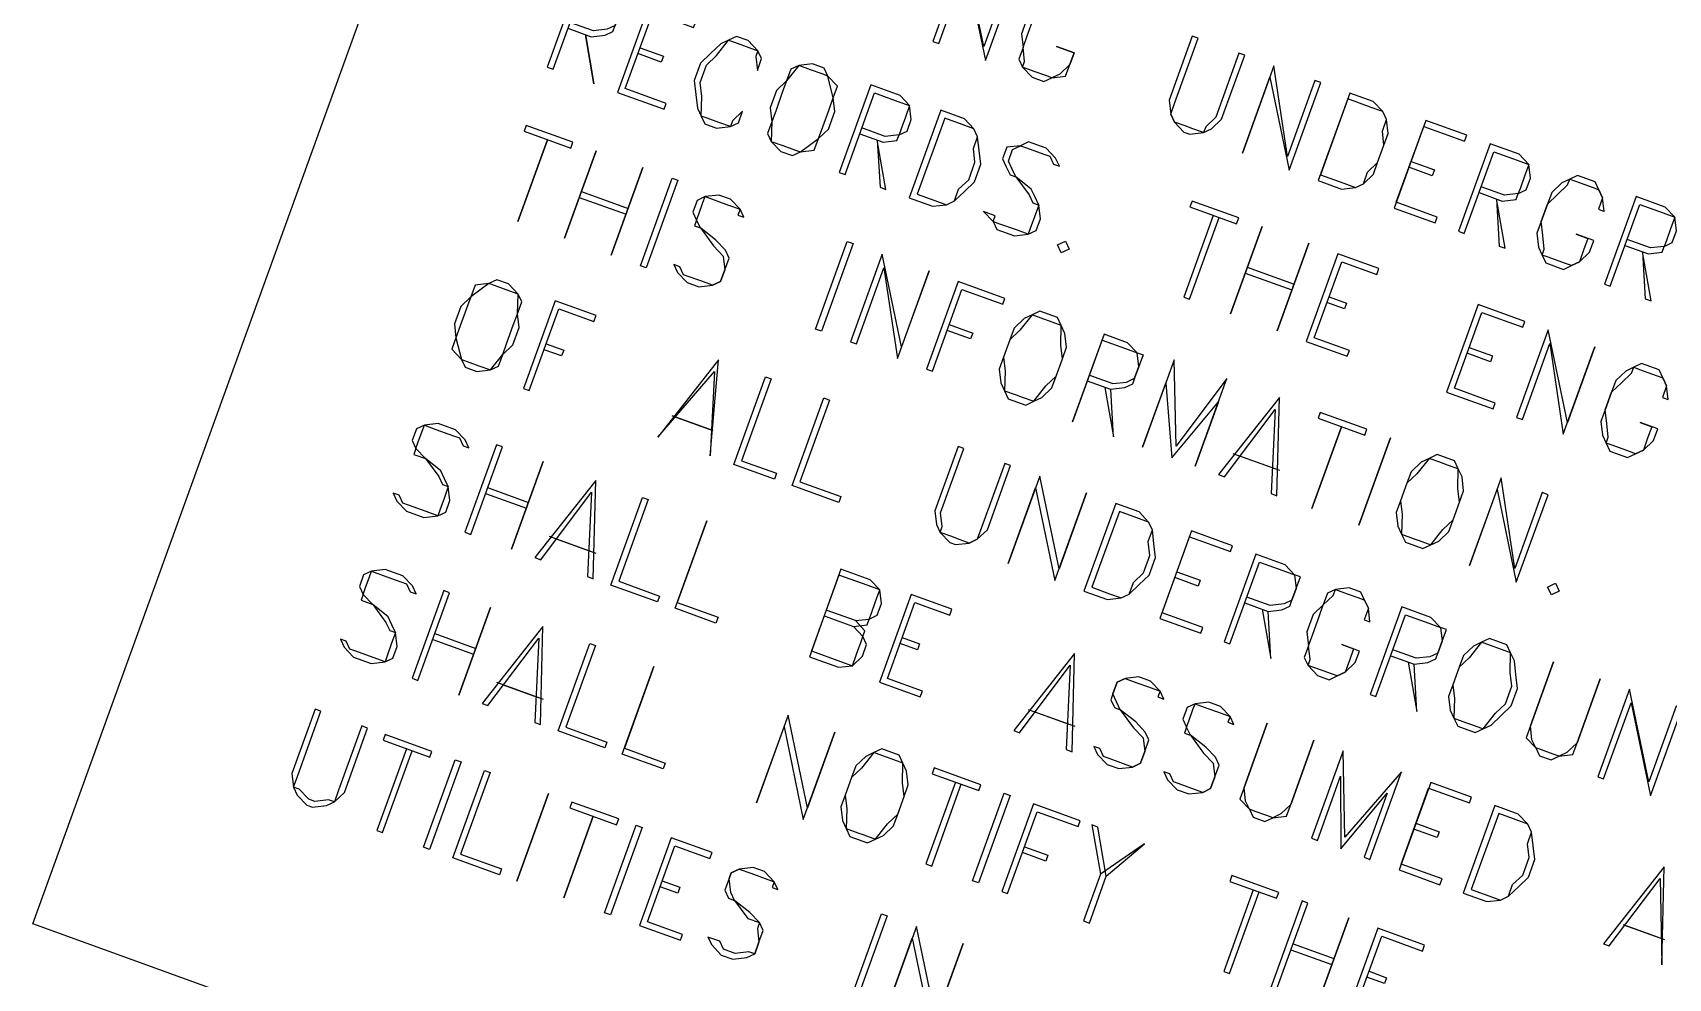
# Model space of a CAD drawing. Header units: feet. Extents: x 2484883 to 2491360, y 414166 to 419420.
# Drawn here: x 2484882.9 to 2485180.9, y 416059.6 to 416231.9 of the extents above; entities that cross this region are included whole.
import ezdxf

# ---------------------------------------------------------------- set-up
doc = ezdxf.new("R2010")
doc.units = ezdxf.units.FT
doc.layers.add('SITE_BASE', color=8, linetype='Continuous')

msp = doc.modelspace()

# ---------------------------------------------------------------- linework, layer by layer
at = {"layer": 'SITE_BASE'}
for p, q in [((2484982.89, 416202.99), (2484991.4, 416199.92)), ((2484982.5, 416201.93), (2484991.01, 416198.85)), ((2485103.81, 416188.14), (2485112.32, 416185.06)), ((2485104.19, 416189.2), (2485112.7, 416186.13)), ((2485101.55, 416155.28), (2485110.06, 416152.2)), ((2485102.61, 416154.89), (2485109, 416152.59)), ((2484965.79, 416149.04), (2484973.23, 416146.34)), ((2484965.4, 416147.97), (2484972.85, 416145.28)), ((2484977.01, 416140.17), (2484985.52, 416137.09)), ((2484978.08, 416139.78), (2484984.46, 416137.47)), ((2485027.1, 416125.67), (2485032.42, 416123.74)), ((2485032.8, 416124.81), (2485027.48, 416126.73)), ((2484956.17, 416122.44), (2484963.62, 416119.75)), ((2484955.79, 416121.38), (2484963.23, 416118.69)), ((2484967.4, 416113.57), (2484975.91, 416110.5)), ((2484968.46, 416113.19), (2484974.84, 416110.88)), ((2485064.24, 416108.63), (2485072.75, 416105.55)), ((2485065.3, 416108.25), (2485071.68, 416105.94)), ((2485112.54, 416065.91), (2485119.98, 416063.22)), ((2485112.15, 416064.84), (2485119.6, 416062.15))]:
    msp.add_line(p, q, dxfattribs=at)
for points in [[(2486094.4, 419420.24), (2491359.78, 417516.49), (2490148.3, 414165.79), (2484882.92, 416069.55), (2486094.4, 419420.24)], [(2485056.48, 416226.9), (2485062.25, 416242.86), (2485061.19, 416243.24), (2485056.19, 416229.41), (2485052.68, 416246.32), (2485046.91, 416230.36), (2485047.97, 416229.98), (2485052.97, 416243.8), (2485056.48, 416226.9)], [(2484980.42, 416232.75), (2484984.67, 416231.21), (2484987.18, 416231.51), (2484988.63, 416232.19), (2484989.02, 416233.25), (2484989.79, 416235.38), (2484990.56, 416237.51), (2484989.49, 416237.89), (2484987.75, 416239.72), (2484982.43, 416241.65), (2484976.66, 416225.69), (2484977.73, 416225.31), (2484983.11, 416240.2), (2484987.37, 416238.66), (2484989.49, 416237.89), (2484989.79, 416235.38), (2484989.02, 416233.25), (2484987.57, 416232.57), (2484985.06, 416232.28), (2484980.8, 416233.82)], [(2484995.2, 416237.03), (2484989.43, 416221.07), (2484997.94, 416218), (2484998.32, 416219.06), (2484990.88, 416221.75), (2484995.88, 416235.58), (2485003.32, 416232.89), (2485003.71, 416233.95), (2484995.2, 416237.03)], [(2485064.2, 416234.93), (2485063.04, 416231.74), (2485063.34, 416229.23), (2485062.57, 416227.1), (2485063.25, 416225.66), (2485064.99, 416223.82), (2485067.12, 416223.05), (2485068.57, 416223.73), (2485071.08, 416224.03), (2485071.85, 416226.15), (2485072.62, 416228.28), (2485069.43, 416229.44)], [(2485069.43, 416229.44), (2485072.62, 416228.28), (2485071.85, 416226.15), (2485070.02, 416224.41), (2485068.57, 416223.73), (2485067.5, 416224.12), (2485065.38, 416224.89), (2485063.25, 416225.66), (2485063.63, 416226.72), (2485063.34, 416229.23), (2485064.11, 416231.36), (2485065.26, 416234.55)], [(2484983.61, 416231.6), (2484985.17, 416222.61), (2484983.61, 416231.6)], [(2485012.24, 416217.64), (2485010.41, 416215.89), (2485010.02, 416214.83), (2485007.89, 416215.6), (2485005.77, 416216.37), (2485004.7, 416216.75), (2485004.79, 416220.33), (2485004.5, 416222.84), (2485005.65, 416226.03), (2485007.49, 416227.78), (2485009.7, 416230.58), (2485010.77, 416230.2), (2485012.89, 416229.43), (2485015.02, 416228.66), (2485014.64, 416227.6), (2485014.93, 416225.08), (2485015.7, 416227.21), (2485015.02, 416228.66), (2485013.28, 416230.49), (2485011.15, 416231.26), (2485009.7, 416230.58), (2485008.26, 416229.9), (2485006.42, 416228.16), (2485004.59, 416226.42), (2485003.44, 416223.23), (2485003.73, 416220.71), (2485004.02, 416218.2), (2485004.7, 416216.75), (2485005.38, 416215.31), (2485007.51, 416214.54), (2485010.02, 416214.83), (2485011.47, 416215.51), (2485012.24, 416217.64)], [(2485103.74, 416227.86), (2485102.67, 416228.24), (2485098.44, 416216.54), (2485096.61, 416214.8), (2485096.22, 416213.73), (2485094.1, 416214.5), (2485093.03, 416214.89), (2485090.91, 416215.66), (2485090.23, 416217.1), (2485091, 416219.23), (2485095.23, 416230.93), (2485094.16, 416231.32), (2485089.93, 416219.62), (2485090.23, 416217.1), (2485090.91, 416215.66), (2485092.65, 416213.82), (2485093.71, 416213.44), (2485096.22, 416213.73), (2485097.67, 416214.41), (2485099.51, 416216.16), (2485103.74, 416227.86)], [(2484993.57, 416229.2), (2484997.82, 416227.66), (2484997.44, 416226.6), (2484993.18, 416228.14)], [(2485024.98, 416226.26), (2485022.47, 416225.97), (2485021.02, 416225.29), (2485020.25, 416223.16), (2485018.42, 416221.42), (2485017.26, 416218.23), (2485017.56, 416215.71), (2485016.79, 416213.59), (2485017.47, 416212.14), (2485019.21, 416210.31), (2485021.34, 416209.54), (2485022.79, 416210.22), (2485025.3, 416210.51), (2485026.07, 416212.64), (2485027.9, 416214.38), (2485029.05, 416217.57), (2485028.76, 416220.08), (2485029.53, 416222.21), (2485027.79, 416224.04), (2485027.11, 416225.49), (2485024.98, 416226.26)], [(2485024.6, 416225.2), (2485022.47, 416225.97), (2485020.25, 416223.16), (2485019.48, 416221.03), (2485018.33, 416217.84), (2485017.56, 416215.71), (2485017.47, 416212.14), (2485019.6, 416211.37), (2485021.72, 416210.6), (2485022.79, 416210.22), (2485026.07, 416212.64), (2485026.84, 416214.77), (2485027.99, 416217.96), (2485028.76, 416220.08), (2485027.79, 416224.04), (2485026.72, 416224.43), (2485024.6, 416225.2)], [(2485109.05, 416225.93), (2485103.29, 416209.98), (2485108.29, 416223.81), (2485111.8, 416206.9), (2485117.56, 416222.86), (2485116.5, 416223.24), (2485111.5, 416209.41), (2485109.05, 416225.93)], [(2485033.6, 416213.52), (2485037.86, 416211.98), (2485040.37, 416212.28), (2485040.76, 416213.34), (2485042.2, 416214.02), (2485042.97, 416216.15), (2485042.68, 416218.66), (2485040.94, 416220.49), (2485035.62, 416222.42), (2485029.85, 416206.46), (2485030.91, 416206.08), (2485036.3, 416220.97), (2485040.55, 416219.43), (2485042.68, 416218.66), (2485041.91, 416216.53), (2485041.14, 416214.41), (2485040.76, 416213.34), (2485038.24, 416213.05), (2485033.99, 416214.59)], [(2485122.88, 416220.93), (2485117.11, 416204.98), (2485121.37, 416203.44), (2485123.88, 416203.73), (2485125.33, 416204.41), (2485127.16, 416206.16), (2485127.93, 416208.28), (2485129.08, 416211.47), (2485129.85, 416213.6), (2485129.56, 416216.11), (2485128.88, 416217.56), (2485127.14, 416219.39), (2485122.88, 416220.93)], [(2485048.38, 416217.8), (2485042.61, 416201.85), (2485046.87, 416200.31), (2485049.38, 416200.6), (2485050.83, 416201.28), (2485052.66, 416203.02), (2485054.49, 416204.77), (2485055.65, 416207.96), (2485055.35, 416210.47), (2485055.06, 416212.98), (2485054.38, 416214.43), (2485052.64, 416216.26), (2485048.38, 416217.8)], [(2485122.5, 416219.87), (2485117.5, 416206.04), (2485121.75, 416204.5), (2485123.88, 416203.73), (2485125.33, 416204.41), (2485126.1, 416206.54), (2485127.93, 416208.28), (2485129.08, 416211.47), (2485128.79, 416213.99), (2485129.56, 416216.11), (2485128.88, 416217.56), (2485126.75, 416218.33), (2485122.5, 416219.87)], [(2484980.94, 416210.91), (2484981.33, 416211.98), (2484972.82, 416215.05), (2484972.43, 416213.99), (2484980.94, 416210.91)], [(2485049.06, 416216.35), (2485044.06, 416202.52), (2485047.25, 416201.37), (2485049.38, 416200.6), (2485050.83, 416201.28), (2485051.6, 416203.41), (2485053.43, 416205.15), (2485054.58, 416208.34), (2485054.29, 416210.85), (2485055.06, 416212.98), (2485054.38, 416214.43), (2485052.25, 416215.2), (2485049.06, 416216.35)], [(2485136.71, 416215.93), (2485130.94, 416199.98), (2485138.39, 416197.29), (2485138.77, 416198.35), (2485131.33, 416201.04), (2485136.33, 416214.87), (2485143.77, 416212.18), (2485144.16, 416213.24), (2485136.71, 416215.93)], [(2484976.69, 416212.45), (2484971.3, 416197.56), (2484976.69, 416212.45)], [(2485036.79, 416212.37), (2485037.29, 416203.77), (2485038.36, 416203.38), (2485036.79, 416212.37)], [(2485056.15, 416199.36), (2485057.89, 416197.52), (2485058.57, 416196.08), (2485061.76, 416194.92), (2485064.27, 416195.22), (2485065.72, 416195.9), (2485066.49, 416198.02), (2485066.19, 416200.54), (2485065.52, 416201.98), (2485064.84, 416203.43), (2485062.03, 416205.65), (2485061.35, 416207.1), (2485060.67, 416208.55), (2485061.44, 416210.67), (2485062.89, 416211.35), (2485063.95, 416210.97), (2485067.14, 416209.81), (2485068.21, 416209.43), (2485068.89, 416207.98), (2485069.95, 416207.6), (2485069.27, 416209.05), (2485067.53, 416210.88), (2485064.34, 416212.03), (2485062.89, 416211.35), (2485060.38, 416211.06), (2485059.61, 416208.93), (2485060.29, 416207.48), (2485060.97, 416206.03), (2485062.03, 416205.65), (2485064.45, 416202.37), (2485065.13, 416200.92), (2485066.19, 416200.54), (2485065.43, 416198.41), (2485064.66, 416196.28), (2485064.27, 416195.22), (2485062.14, 416195.99), (2485058.95, 416197.14), (2485057.89, 416197.52), (2485058.27, 416198.59), (2485056.15, 416199.36)], [(2485146.4, 416202.81), (2485150.65, 416201.27), (2485153.17, 416201.56), (2485153.55, 416202.63), (2485155, 416203.31), (2485155.77, 416205.44), (2485155.47, 416207.95), (2485153.73, 416209.78), (2485148.41, 416211.7), (2485142.64, 416195.75), (2485143.71, 416195.36), (2485149.09, 416210.25), (2485153.35, 416208.72), (2485155.47, 416207.95), (2485154.7, 416205.82), (2485153.93, 416203.69), (2485153.55, 416202.63), (2485151.04, 416202.33), (2485146.78, 416203.87)], [(2484979.81, 416194.48), (2484985.58, 416210.44), (2484979.81, 416194.48)], [(2485134.02, 416208.49), (2485138.27, 416206.95), (2485137.89, 416205.89), (2485133.63, 416207.42)], [(2484994.09, 416207.36), (2484988.32, 416191.41), (2484994.09, 416207.36)], [(2484994.7, 416189.1), (2484993.64, 416189.48), (2484999.41, 416205.44), (2485000.47, 416205.05), (2484994.7, 416189.1)], [(2485164.1, 416195.21), (2485166.22, 416194.44), (2485165.46, 416192.31), (2485164.69, 416190.18), (2485163.24, 416189.5), (2485162.17, 416189.89), (2485158.98, 416191.04), (2485157.92, 416191.43), (2485158.3, 416192.49), (2485158.01, 416195), (2485157.71, 416197.51), (2485158.87, 416200.71), (2485160.7, 416202.45), (2485162.53, 416204.19), (2485162.92, 416205.25), (2485163.98, 416204.87), (2485167.17, 416203.72), (2485168.24, 416203.33), (2485168.92, 416201.88), (2485168.15, 416199.76), (2485169.21, 416199.37), (2485168.92, 416201.88), (2485168.24, 416203.33), (2485167.56, 416204.78), (2485164.37, 416205.93), (2485162.92, 416205.25), (2485161.47, 416204.58), (2485159.64, 416202.83), (2485158.87, 416200.71), (2485157.71, 416197.51), (2485156.95, 416195.39), (2485157.24, 416192.87), (2485157.92, 416191.43), (2485158.6, 416189.98), (2485161.79, 416188.82), (2485163.24, 416189.5), (2485164.69, 416190.18), (2485166.52, 416191.93), (2485167.29, 416194.05), (2485164.1, 416195.21)], [(2484999.73, 416189.69), (2485000.41, 416188.24), (2485002.15, 416186.41), (2485004.28, 416185.64), (2485006.79, 416185.93), (2485008.24, 416186.61), (2485009.01, 416188.74), (2485009.78, 416190.86), (2485009.1, 416192.31), (2485007.35, 416194.15), (2485004.55, 416196.36), (2485003.87, 416197.81), (2485004.25, 416198.88), (2485005.02, 416201), (2485005.41, 416202.07), (2485007.53, 416201.3), (2485009.66, 416200.53), (2485011.79, 416199.76), (2485011.4, 416198.7), (2485012.47, 416198.31), (2485011.79, 416199.76), (2485010.05, 416201.59), (2485007.92, 416202.36), (2485005.41, 416202.07), (2485003.96, 416201.39), (2485003.19, 416199.26), (2485003.87, 416197.81), (2485003.48, 416196.75), (2485004.55, 416196.36), (2485006.97, 416193.08), (2485008.71, 416191.25), (2485009.01, 416188.74), (2485008.24, 416186.61), (2485006.79, 416185.93), (2485004.66, 416186.7), (2485002.53, 416187.47), (2485001.47, 416187.85), (2485000.79, 416189.3), (2484999.73, 416189.69)], [(2485102.25, 416197.12), (2485102.63, 416198.19), (2485094.12, 416201.26), (2485093.74, 416200.2), (2485102.25, 416197.12)], [(2485149.59, 416201.65), (2485150.09, 416193.06), (2485151.15, 416192.67), (2485149.59, 416201.65)], [(2485172.99, 416193.19), (2485177.25, 416191.66), (2485179.76, 416191.95), (2485180.14, 416193.01), (2485181.59, 416193.69), (2485182.36, 416195.82), (2485182.07, 416198.33), (2485180.32, 416200.17), (2485175.01, 416202.09), (2485169.24, 416186.13), (2485170.3, 416185.75), (2485175.68, 416200.64), (2485179.94, 416199.1), (2485182.07, 416198.33), (2485181.3, 416196.2), (2485180.53, 416194.08), (2485180.14, 416193.01), (2485177.63, 416192.72), (2485173.38, 416194.26)], [(2485097.99, 416198.66), (2485092.61, 416183.77), (2485093.67, 416183.38), (2485099.06, 416198.28)], [(2485101.12, 416180.69), (2485106.89, 416196.65), (2485101.12, 416180.69)], [(2485026.62, 416177.56), (2485025.55, 416177.94), (2485031.32, 416193.9), (2485032.38, 416193.52), (2485026.62, 416177.56)], [(2485071.04, 416193.97), (2485071.72, 416192.52), (2485070.27, 416191.85), (2485069.59, 416193.29), (2485071.04, 416193.97)], [(2485115.4, 416193.57), (2485109.63, 416177.62), (2485115.4, 416193.57)], [(2485040.44, 416172.56), (2485046.21, 416188.52), (2485041.21, 416174.69), (2485037.7, 416191.59), (2485031.93, 416175.64), (2485033, 416175.25), (2485038, 416189.08), (2485040.44, 416172.56)], [(2485120.71, 416191.65), (2485114.94, 416175.69), (2485122.39, 416173), (2485122.78, 416174.06), (2485116.39, 416176.37), (2485121.39, 416190.2), (2485127.78, 416187.89), (2485128.16, 416188.96), (2485120.71, 416191.65)], [(2485176.18, 416192.04), (2485176.68, 416183.44), (2485177.75, 416183.06), (2485176.18, 416192.04)], [(2484967.46, 416186.92), (2484966.01, 416186.24), (2484963.5, 416185.95), (2484962.73, 416183.82), (2484960.89, 416182.08), (2484959.74, 416178.89), (2484960.03, 416176.37), (2484959.27, 416174.25), (2484961.01, 416172.41), (2484961.69, 416170.97), (2484963.81, 416170.2), (2484966.33, 416170.49), (2484967.77, 416171.17), (2484968.54, 416173.3), (2484970.38, 416175.04), (2484971.53, 416178.23), (2484971.24, 416180.74), (2484972.01, 416182.87), (2484971.33, 416184.32), (2484969.58, 416186.15), (2484967.46, 416186.92)], [(2484967.07, 416185.86), (2484966.01, 416186.24), (2484962.73, 416183.82), (2484961.96, 416181.69), (2484960.8, 416178.5), (2484960.03, 416176.37), (2484961.01, 416172.41), (2484962.07, 416172.03), (2484964.2, 416171.26), (2484966.33, 416170.49), (2484968.54, 416173.3), (2484969.31, 416175.43), (2484970.47, 416178.62), (2484971.24, 416180.74), (2484971.33, 416184.32), (2484969.2, 416185.09), (2484967.07, 416185.86)], [(2485060.04, 416183.52), (2485051.53, 416186.59), (2485045.76, 416170.64), (2485046.83, 416170.25), (2485052.21, 416185.14), (2485059.66, 416182.45), (2485060.04, 416183.52)], [(2484985.54, 416180.38), (2484978.09, 416183.08), (2484972.32, 416167.12), (2484973.39, 416166.74), (2484978.77, 416181.63), (2484985.15, 416179.32), (2484985.54, 416180.38)], [(2485119.09, 416183.82), (2485122.28, 416182.66), (2485121.89, 416181.6), (2485118.7, 416182.75)], [(2485146.24, 416182.42), (2485140.47, 416166.46), (2485148.98, 416163.39), (2485149.37, 416164.45), (2485141.92, 416167.14), (2485146.92, 416180.97), (2485154.37, 416178.28), (2485154.75, 416179.34), (2485146.24, 416182.42)], [(2485049.9, 416178.76), (2485054.16, 416177.22), (2485053.77, 416176.16), (2485049.52, 416177.7)], [(2485066.42, 416181.21), (2485064.97, 416180.53), (2485063.53, 416179.85), (2485061.69, 416178.11), (2485060.92, 416175.98), (2485059.77, 416172.79), (2485059, 416170.66), (2485059.3, 416168.15), (2485059.98, 416166.7), (2485060.65, 416165.25), (2485063.85, 416164.1), (2485065.29, 416164.78), (2485066.74, 416165.46), (2485068.57, 416167.2), (2485069.34, 416169.33), (2485070.5, 416172.52), (2485071.27, 416174.65), (2485070.97, 416177.16), (2485070.29, 416178.61), (2485069.61, 416180.05), (2485066.42, 416181.21)], [(2485067.1, 416179.76), (2485064.97, 416180.53), (2485062.76, 416177.72), (2485060.92, 416175.98), (2485059.77, 416172.79), (2485060.07, 416170.28), (2485059.98, 416166.7), (2485062.1, 416165.93), (2485063.17, 416165.55), (2485065.29, 416164.78), (2485067.51, 416167.58), (2485069.34, 416169.33), (2485070.5, 416172.52), (2485070.2, 416175.03), (2485070.29, 416178.61), (2485068.17, 416179.38), (2485067.1, 416179.76)], [(2485078.12, 416176.98), (2485072.36, 416161.02), (2485077.74, 416175.91), (2485081.99, 416174.38), (2485084.12, 416173.61), (2485082.38, 416175.44), (2485078.12, 416176.98)], [(2485161.75, 416158.77), (2485167.52, 416174.73), (2485162.52, 416160.9), (2485159.01, 416177.8), (2485153.24, 416161.85), (2485154.3, 416161.46), (2485159.3, 416175.29), (2485161.75, 416158.77)], [(2484976.47, 416175.25), (2484979.66, 416174.09), (2484979.27, 416173.03), (2484976.08, 416174.18)], [(2485075.43, 416169.53), (2485079.69, 416167.99), (2485082.2, 416168.29), (2485083.65, 416168.97), (2485084.42, 416171.09), (2485084.12, 416173.61), (2485085.19, 416173.22), (2485084.42, 416171.09), (2485083.65, 416168.97), (2485083.26, 416167.9), (2485081.81, 416167.22), (2485079.3, 416166.93), (2485075.05, 416168.47)], [(2485144.61, 416174.59), (2485148.87, 416173.05), (2485148.48, 416171.99), (2485144.23, 416173.52)], [(2485007.88, 416172.31), (2484996.79, 416158.27), (2485007.11, 416170.18), (2485006.36, 416154.81), (2485007.88, 416172.31)], [(2485090.89, 416172.36), (2485085.12, 416156.41), (2485089.35, 416168.11), (2485090.44, 416154.48), (2485098.92, 416164.65), (2485094.69, 416152.95), (2485100.46, 416168.9), (2485091.21, 416156.61), (2485090.89, 416172.36)], [(2485175.76, 416160.92), (2485177.88, 416160.15), (2485177.12, 416158.03), (2485176.35, 416155.9), (2485174.9, 416155.22), (2485173.83, 416155.6), (2485170.64, 416156.76), (2485169.58, 416157.14), (2485169.96, 416158.21), (2485169.67, 416160.72), (2485169.37, 416163.23), (2485170.53, 416166.42), (2485172.36, 416168.16), (2485174.19, 416169.91), (2485174.58, 416170.97), (2485175.64, 416170.59), (2485178.83, 416169.43), (2485179.9, 416169.05), (2485180.58, 416167.6), (2485179.81, 416165.47), (2485180.87, 416165.09), (2485180.58, 416167.6), (2485179.9, 416169.05), (2485179.22, 416170.5), (2485176.03, 416171.65), (2485174.58, 416170.97), (2485173.13, 416170.29), (2485171.3, 416168.55), (2485170.53, 416166.42), (2485169.37, 416163.23), (2485168.61, 416161.1), (2485168.9, 416158.59), (2485169.58, 416157.14), (2485170.26, 416155.69), (2485173.45, 416154.54), (2485174.9, 416155.22), (2485176.35, 416155.9), (2485178.18, 416157.64), (2485178.95, 416159.77), (2485175.76, 416160.92)], [(2485010.62, 416153.27), (2485016.39, 416169.23), (2485017.45, 416168.85), (2485012.07, 416153.95), (2485018.45, 416151.65), (2485018.06, 416150.58), (2485010.62, 416153.27)], [(2485078.24, 416167.31), (2485079.8, 416158.33), (2485079.3, 416166.93)], [(2485021.26, 416149.43), (2485027.02, 416165.38), (2485028.09, 416165), (2485022.7, 416150.11), (2485030.15, 416147.42), (2485029.76, 416146.35), (2485021.26, 416149.43)], [(2485110.04, 416165.44), (2485098.95, 416151.41), (2485100.01, 416151.02), (2485109.27, 416163.31), (2485108.52, 416147.95), (2485109.58, 416147.56), (2485110.04, 416165.44)], [(2484948.59, 416148.04), (2484949.27, 416146.59), (2484951.01, 416144.76), (2484954.2, 416143.6), (2484956.71, 416143.9), (2484958.16, 416144.58), (2484958.93, 416146.71), (2484958.63, 416149.22), (2484957.96, 416150.67), (2484957.28, 416152.11), (2484954.47, 416154.33), (2484952.73, 416156.16), (2484953.11, 416157.23), (2484953.88, 416159.36), (2484954.27, 416160.42), (2484956.39, 416159.65), (2484959.58, 416158.5), (2484960.65, 416158.11), (2484961.33, 416156.66), (2484962.39, 416156.28), (2484961.71, 416157.73), (2484959.97, 416159.56), (2484956.78, 416160.71), (2484954.27, 416160.42), (2484952.82, 416159.74), (2484952.05, 416157.61), (2484952.73, 416156.16), (2484952.34, 416155.1), (2484954.47, 416154.33), (2484956.89, 416151.05), (2484957.57, 416149.6), (2484958.63, 416149.22), (2484957.87, 416147.09), (2484957.1, 416144.96), (2484956.71, 416143.9), (2484954.58, 416144.67), (2484951.39, 416145.82), (2484950.33, 416146.21), (2484949.65, 416147.65), (2484948.59, 416148.04)], [(2484999.39, 416162.14), (2485006.84, 416159.45), (2484999.39, 416162.14)], [(2485125.61, 416158.61), (2485125.99, 416159.67), (2485117.48, 416162.75), (2485117.1, 416161.68), (2485125.61, 416158.61)], [(2485121.35, 416160.15), (2485115.97, 416145.25), (2485121.35, 416160.15)], [(2485124.48, 416142.18), (2485130.25, 416158.13), (2485124.48, 416142.18)], [(2484961.65, 416140.91), (2484962.71, 416140.53), (2484968.48, 416156.48), (2484967.42, 416156.87), (2484961.65, 416140.91)], [(2485061.06, 416153.08), (2485060, 416153.46), (2485055.77, 416141.76), (2485055, 416139.63), (2485053.55, 416138.95), (2485051.42, 416139.72), (2485050.36, 416140.11), (2485048.23, 416140.88), (2485048.62, 416141.94), (2485048.32, 416144.45), (2485052.55, 416156.15), (2485051.49, 416156.54), (2485047.26, 416144.84), (2485047.55, 416142.33), (2485048.23, 416140.88), (2485049.98, 416139.04), (2485051.04, 416138.66), (2485053.55, 416138.95), (2485055, 416139.63), (2485056.83, 416141.38), (2485061.06, 416153.08)], [(2485138.76, 416155.06), (2485137.31, 416154.38), (2485135.86, 416153.7), (2485134.03, 416151.95), (2485133.26, 416149.83), (2485132.1, 416146.64), (2485131.33, 416144.51), (2485131.63, 416142), (2485132.31, 416140.55), (2485132.99, 416139.1), (2485136.18, 416137.95), (2485137.63, 416138.63), (2485139.07, 416139.3), (2485140.91, 416141.05), (2485141.68, 416143.17), (2485142.83, 416146.37), (2485143.6, 416148.49), (2485143.31, 416151.01), (2485142.63, 416152.45), (2485141.95, 416153.9), (2485138.76, 416155.06)], [(2484975.92, 416153.79), (2484970.16, 416137.84), (2484975.92, 416153.79)], [(2485139.43, 416153.61), (2485137.31, 416154.38), (2485135.09, 416151.57), (2485133.26, 416149.83), (2485132.1, 416146.64), (2485132.4, 416144.12), (2485132.31, 416140.55), (2485134.43, 416139.78), (2485135.5, 416139.39), (2485137.63, 416138.63), (2485139.84, 416141.43), (2485141.68, 416143.17), (2485142.83, 416146.37), (2485142.54, 416148.88), (2485142.63, 416152.45), (2485140.5, 416153.22), (2485139.43, 416153.61)], [(2484985.5, 416150.33), (2484974.41, 416136.3), (2484975.47, 416135.91), (2484984.73, 416148.2), (2484983.98, 416132.84), (2484985.05, 416132.45), (2484985.5, 416150.33)], [(2485066.38, 416151.15), (2485060.61, 416135.2), (2485065.61, 416149.03), (2485069.12, 416132.12), (2485074.89, 416148.08), (2485069.89, 416134.25), (2485066.38, 416151.15)], [(2485150.46, 416150.83), (2485144.69, 416134.87), (2485149.69, 416148.7), (2485153.2, 416131.79), (2485158.97, 416147.75), (2485157.9, 416148.13), (2485152.9, 416134.3), (2485150.46, 416150.83)], [(2484988.24, 416131.3), (2484994.01, 416147.25), (2484995.07, 416146.87), (2484989.69, 416131.98), (2484997.13, 416129.28), (2484996.75, 416128.22), (2484988.24, 416131.3)], [(2485080.21, 416146.15), (2485074.44, 416130.2), (2485078.7, 416128.66), (2485081.21, 416128.95), (2485082.66, 416129.63), (2485084.49, 416131.38), (2485086.32, 416133.12), (2485087.48, 416136.31), (2485087.18, 416138.82), (2485086.89, 416141.33), (2485086.21, 416142.78), (2485084.46, 416144.62), (2485080.21, 416146.15)], [(2484999.94, 416127.07), (2485005.71, 416143.02), (2485000.32, 416128.13), (2485007.77, 416125.44), (2485007.39, 416124.37), (2484999.94, 416127.07)], [(2485080.89, 416144.71), (2485075.89, 416130.88), (2485079.08, 416129.72), (2485081.21, 416128.95), (2485082.66, 416129.63), (2485083.43, 416131.76), (2485085.26, 416133.5), (2485086.41, 416136.7), (2485086.12, 416139.21), (2485086.89, 416141.33), (2485086.21, 416142.78), (2485084.08, 416143.55), (2485080.89, 416144.71)], [(2485094.04, 416141.15), (2485088.27, 416125.2), (2485095.72, 416122.51), (2485096.1, 416123.57), (2485088.65, 416126.26), (2485093.65, 416140.09), (2485101.1, 416137.4), (2485101.48, 416138.46), (2485094.04, 416141.15)], [(2485103.73, 416128.03), (2485107.98, 416126.49), (2485110.49, 416126.79), (2485111.94, 416127.47), (2485112.33, 416128.53), (2485113.09, 416130.66), (2485113.86, 416132.78), (2485112.8, 416133.17), (2485111.06, 416135), (2485105.74, 416136.92), (2485099.97, 416120.97), (2485101.03, 416120.58), (2485106.42, 416135.48), (2485110.67, 416133.94), (2485112.8, 416133.17), (2485113.09, 416130.66), (2485112.33, 416128.53), (2485110.88, 416127.85), (2485108.37, 416127.56), (2485104.11, 416129.09)], [(2484938.97, 416121.45), (2484939.65, 416120), (2484941.39, 416118.17), (2484944.58, 416117.01), (2484947.1, 416117.31), (2484948.55, 416117.98), (2484949.31, 416120.11), (2484949.02, 416122.62), (2484948.34, 416124.07), (2484947.66, 416125.52), (2484944.86, 416127.74), (2484943.11, 416129.57), (2484943.5, 416130.64), (2484944.27, 416132.76), (2484944.65, 416133.83), (2484946.78, 416133.06), (2484949.97, 416131.9), (2484951.03, 416131.52), (2484951.71, 416130.07), (2484952.78, 416129.69), (2484952.1, 416131.13), (2484950.35, 416132.97), (2484947.16, 416134.12), (2484944.65, 416133.83), (2484943.2, 416133.15), (2484942.43, 416131.02), (2484943.11, 416129.57), (2484942.73, 416128.51), (2484944.86, 416127.74), (2484947.28, 416124.46), (2484947.96, 416123.01), (2484949.02, 416122.62), (2484948.25, 416120.5), (2484947.48, 416118.37), (2484947.1, 416117.31), (2484944.97, 416118.07), (2484941.78, 416119.23), (2484940.71, 416119.61), (2484940.04, 416121.06), (2484938.97, 416121.45)], [(2485030.17, 416134.18), (2485024.41, 416118.22), (2485029.72, 416116.3), (2485032.24, 416116.59), (2485034.07, 416118.34), (2485034.84, 416120.46), (2485034.16, 416121.91), (2485034.54, 416122.97), (2485032.8, 416124.81), (2485035.31, 416125.1), (2485036.76, 416125.78), (2485037.53, 416127.91), (2485037.24, 416130.42), (2485035.49, 416132.25), (2485030.17, 416134.18)], [(2485029.79, 416133.11), (2485024.79, 416119.28), (2485030.11, 416117.36), (2485032.24, 416116.59), (2485033, 416118.72), (2485033.77, 416120.85), (2485034.16, 416121.91), (2485032.42, 416123.74), (2485034.93, 416124.04), (2485035.31, 416125.1), (2485035.7, 416126.17), (2485036.47, 416128.29), (2485037.24, 416130.42), (2485035.11, 416131.19), (2485029.79, 416133.11)], [(2485091.35, 416133.71), (2485095.6, 416132.17), (2485095.22, 416131.11), (2485090.96, 416132.64)], [(2485160.35, 416131.61), (2485161.03, 416130.16), (2485159.58, 416129.49), (2485158.9, 416130.93), (2485160.35, 416131.61)], [(2484952.03, 416114.32), (2484953.09, 416113.93), (2484958.86, 416129.89), (2484957.8, 416130.27), (2484952.03, 416114.32)], [(2485042.94, 416129.56), (2485037.17, 416113.61), (2485044.62, 416110.91), (2485045, 416111.98), (2485038.62, 416114.28), (2485043.62, 416128.11), (2485050, 416125.81), (2485050.38, 416126.87), (2485042.94, 416129.56)], [(2485121.42, 416120.43), (2485123.55, 416119.66), (2485122.78, 416117.53), (2485122.01, 416115.4), (2485120.57, 416114.72), (2485119.5, 416115.11), (2485117.37, 416115.88), (2485115.25, 416116.65), (2485115.63, 416117.71), (2485115.34, 416120.22), (2485116.11, 416122.35), (2485117.26, 416125.54), (2485118.03, 416127.67), (2485119.86, 416129.41), (2485120.25, 416130.48), (2485122.37, 416129.71), (2485124.5, 416128.94), (2485125.56, 416128.55), (2485126.24, 416127.1), (2485125.47, 416124.98), (2485126.54, 416124.59), (2485126.24, 416127.1), (2485125.56, 416128.55), (2485124.89, 416130), (2485122.76, 416130.77), (2485120.25, 416130.48), (2485118.8, 416129.8), (2485118.03, 416127.67), (2485116.2, 416125.93), (2485115.04, 416122.74), (2485115.34, 416120.22), (2485114.57, 416118.1), (2485115.25, 416116.65), (2485116.99, 416114.81), (2485119.12, 416114.05), (2485120.57, 416114.72), (2485122.01, 416115.4), (2485123.85, 416117.15), (2485124.62, 416119.27), (2485121.42, 416120.43)], [(2484966.31, 416127.2), (2484960.54, 416111.24), (2484966.31, 416127.2)], [(2485106.92, 416126.88), (2485108.48, 416117.89), (2485107.98, 416126.49)], [(2485130.32, 416118.41), (2485134.57, 416116.88), (2485137.09, 416117.17), (2485138.53, 416117.85), (2485138.92, 416118.91), (2485139.69, 416121.04), (2485140.46, 416123.17), (2485139.39, 416123.55), (2485137.65, 416125.39), (2485132.33, 416127.31), (2485126.56, 416111.35), (2485127.63, 416110.97), (2485133.01, 416125.86), (2485137.27, 416124.32), (2485139.39, 416123.55), (2485139.69, 416121.04), (2485138.92, 416118.91), (2485137.47, 416118.24), (2485134.96, 416117.94), (2485130.7, 416119.48)], [(2484975.88, 416123.74), (2484964.8, 416109.7), (2484965.86, 416109.32), (2484975.11, 416121.61), (2484974.37, 416106.24), (2484975.43, 416105.86), (2484975.88, 416123.74)], [(2484978.62, 416104.7), (2484984.39, 416120.66), (2484985.46, 416120.28), (2484980.07, 416105.38), (2484987.52, 416102.69), (2484987.13, 416101.63), (2484978.62, 416104.7)], [(2485041.31, 416121.73), (2485044.5, 416120.58), (2485044.12, 416119.51), (2485040.93, 416120.67)], [(2485148.29, 416121.54), (2485146.84, 416120.86), (2485145.39, 416120.18), (2485143.56, 416118.44), (2485142.79, 416116.31), (2485141.63, 416113.12), (2485140.87, 416110.99), (2485141.16, 416108.48), (2485141.84, 416107.03), (2485142.52, 416105.58), (2485145.71, 416104.43), (2485147.16, 416105.11), (2485148.61, 416105.79), (2485150.44, 416107.53), (2485152.27, 416109.27), (2485153.43, 416112.47), (2485153.13, 416114.98), (2485152.84, 416117.49), (2485152.16, 416118.94), (2485151.48, 416120.39), (2485148.29, 416121.54)], [(2485148.97, 416120.09), (2485146.84, 416120.86), (2485144.62, 416118.05), (2485142.79, 416116.31), (2485141.63, 416113.12), (2485141.93, 416110.61), (2485141.84, 416107.03), (2485143.97, 416106.26), (2485145.03, 416105.88), (2485147.16, 416105.11), (2485149.38, 416107.92), (2485151.21, 416109.66), (2485152.36, 416112.85), (2485152.07, 416115.36), (2485152.16, 416118.94), (2485150.03, 416119.71), (2485148.97, 416120.09)], [(2484990.32, 416100.47), (2484996.09, 416116.43), (2484990.71, 416101.54), (2484998.16, 416098.85), (2484997.77, 416097.78), (2484990.32, 416100.47)], [(2485072.72, 416118.79), (2485061.63, 416104.76), (2485062.7, 416104.38), (2485071.95, 416116.67), (2485071.21, 416101.3), (2485072.27, 416100.91), (2485072.72, 416118.79)], [(2485133.51, 416117.26), (2485135.07, 416108.28), (2485134.57, 416116.88)], [(2485168.5, 416114.23), (2485164.27, 416102.53), (2485162.43, 416100.79), (2485160.99, 416100.11), (2485159.92, 416100.49), (2485157.8, 416101.26), (2485156.73, 416101.65), (2485156.05, 416103.1), (2485155.76, 416105.61), (2485159.99, 416117.31), (2485155.76, 416105.61), (2485154.99, 416103.48), (2485156.73, 416101.65), (2485157.41, 416100.2), (2485159.54, 416099.43), (2485160.99, 416100.11), (2485163.5, 416100.4), (2485164.27, 416102.53), (2485168.5, 416114.23)], [(2485076.23, 416101.89), (2485076.91, 416100.44), (2485078.65, 416098.61), (2485080.78, 416097.84), (2485083.29, 416098.13), (2485084.74, 416098.81), (2485085.51, 416100.94), (2485086.28, 416103.07), (2485085.6, 416104.51), (2485083.86, 416106.35), (2485081.05, 416108.56), (2485080.37, 416110.01), (2485079.69, 416111.46), (2485080.46, 416113.59), (2485081.91, 416114.27), (2485084.04, 416113.5), (2485086.17, 416112.73), (2485088.29, 416111.96), (2485087.91, 416110.9), (2485088.97, 416110.51), (2485088.29, 416111.96), (2485086.55, 416113.79), (2485084.42, 416114.56), (2485081.91, 416114.27), (2485080.46, 416113.59), (2485079.69, 416111.46), (2485079.31, 416110.4), (2485079.99, 416108.95), (2485081.05, 416108.56), (2485083.47, 416105.28), (2485085.22, 416103.45), (2485085.51, 416100.94), (2485084.74, 416098.81), (2485083.29, 416098.13), (2485081.17, 416098.9), (2485079.04, 416099.67), (2485077.98, 416100.05), (2485077.3, 416101.5), (2485076.23, 416101.89)], [(2485177.62, 416092.89), (2485183.39, 416108.85), (2485182.33, 416109.23), (2485177.33, 416095.41), (2485173.82, 416112.31), (2485168.05, 416096.35), (2485169.11, 416095.97), (2485174.11, 416109.8), (2485177.62, 416092.89)], [(2484943.93, 416105.22), (2484942.87, 416105.61), (2484938.64, 416093.9), (2484937.87, 416091.78), (2484936.8, 416092.16), (2484934.29, 416091.87), (2484933.23, 416092.25), (2484931.48, 416094.08), (2484930.42, 416094.47), (2484931.19, 416096.6), (2484935.42, 416108.3), (2484934.36, 416108.68), (2484930.13, 416096.98), (2484930.42, 416094.47), (2484931.1, 416093.02), (2484932.84, 416091.19), (2484933.91, 416090.8), (2484936.42, 416091.1), (2484937.87, 416091.78), (2484939.7, 416093.52), (2484943.93, 416105.22)], [(2485020.56, 416107.58), (2485014.79, 416091.63), (2485019.79, 416105.46), (2485023.3, 416088.55), (2485029.07, 416104.51), (2485024.07, 416090.68), (2485020.56, 416107.58)], [(2485089, 416097.27), (2485089.68, 416095.82), (2485091.42, 416093.99), (2485093.55, 416093.22), (2485096.06, 416093.52), (2485097.51, 416094.2), (2485098.28, 416096.32), (2485099.05, 416098.45), (2485098.37, 416099.9), (2485096.62, 416101.73), (2485093.82, 416103.95), (2485093.14, 416105.4), (2485093.52, 416106.46), (2485094.29, 416108.59), (2485094.68, 416109.65), (2485096.8, 416108.88), (2485098.93, 416108.11), (2485101.06, 416107.34), (2485100.67, 416106.28), (2485101.74, 416105.9), (2485101.06, 416107.34), (2485099.32, 416109.18), (2485097.19, 416109.95), (2485094.68, 416109.65), (2485093.23, 416108.97), (2485092.46, 416106.85), (2485093.14, 416105.4), (2485092.75, 416104.33), (2485093.82, 416103.95), (2485096.24, 416100.67), (2485097.98, 416098.84), (2485098.28, 416096.32), (2485097.51, 416094.2), (2485096.06, 416093.52), (2485093.93, 416094.29), (2485091.8, 416095.05), (2485090.74, 416095.44), (2485090.06, 416096.89), (2485089, 416097.27)], [(2485116.33, 416103.02), (2485112.1, 416091.32), (2485110.27, 416089.58), (2485108.82, 416088.9), (2485107.76, 416089.29), (2485105.63, 416090.05), (2485104.57, 416090.44), (2485103.89, 416091.89), (2485103.59, 416094.4), (2485107.82, 416106.1), (2485103.59, 416094.4), (2485102.82, 416092.27), (2485104.57, 416090.44), (2485105.25, 416088.99), (2485107.37, 416088.22), (2485108.82, 416088.9), (2485111.33, 416089.2), (2485112.1, 416091.32), (2485116.33, 416103.02)], [(2484950.99, 416101.46), (2484945.61, 416086.57), (2484946.67, 416086.19), (2484952.06, 416101.08)], [(2484955.25, 416099.93), (2484955.63, 416100.99), (2484947.12, 416104.07), (2484946.74, 416103), (2484955.25, 416099.93)], [(2485037.58, 416101.43), (2485036.13, 416100.75), (2485034.68, 416100.07), (2485032.85, 416098.33), (2485032.08, 416096.2), (2485030.93, 416093.01), (2485030.16, 416090.88), (2485030.45, 416088.37), (2485031.13, 416086.92), (2485031.81, 416085.47), (2485035, 416084.32), (2485036.45, 416085), (2485037.9, 416085.68), (2485039.73, 416087.42), (2485040.5, 416089.55), (2485041.65, 416092.74), (2485042.42, 416094.87), (2485042.13, 416097.38), (2485041.45, 416098.83), (2485040.77, 416100.28), (2485037.58, 416101.43)], [(2484955.18, 416083.11), (2484954.12, 416083.5), (2484959.89, 416099.45), (2484960.95, 416099.07), (2484955.18, 416083.11)], [(2485038.26, 416099.98), (2485036.13, 416100.75), (2485033.91, 416097.94), (2485032.08, 416096.2), (2485030.93, 416093.01), (2485031.22, 416090.5), (2485031.13, 416086.92), (2485033.26, 416086.15), (2485034.32, 416085.77), (2485036.45, 416085), (2485038.67, 416087.81), (2485040.5, 416089.55), (2485041.65, 416092.74), (2485041.36, 416095.25), (2485041.45, 416098.83), (2485039.32, 416099.6), (2485038.26, 416099.98)], [(2485132.29, 416097.26), (2485121.97, 416085.35), (2485121.65, 416101.1), (2485115.88, 416085.15), (2485116.95, 416084.76), (2485121.18, 416096.46), (2485121.2, 416083.22), (2485129.69, 416093.38), (2485125.46, 416081.68), (2485126.52, 416081.3), (2485132.29, 416097.26)], [(2484959.44, 416081.57), (2484965.2, 416097.53), (2484966.27, 416097.14), (2484960.88, 416082.25), (2484968.33, 416079.56), (2484967.95, 416078.5), (2484959.44, 416081.57)], [(2485051.02, 416095.37), (2485045.64, 416080.47), (2485046.7, 416080.09), (2485052.09, 416094.98)], [(2485055.28, 416093.83), (2485055.66, 416094.89), (2485047.15, 416097.97), (2485046.77, 416096.9), (2485055.28, 416093.83)], [(2485137.61, 416095.33), (2485131.84, 416079.38), (2485139.29, 416076.68), (2485139.67, 416077.75), (2485132.22, 416080.44), (2485137.22, 416094.27), (2485144.67, 416091.58), (2485145.05, 416092.64), (2485137.61, 416095.33)], [(2484971.14, 416077.34), (2484976.91, 416093.3), (2484971.14, 416077.34)], [(2485055.21, 416077.01), (2485054.15, 416077.4), (2485059.92, 416093.35), (2485060.98, 416092.97), (2485055.21, 416077.01)], [(2484989.29, 416087.62), (2484989.67, 416088.68), (2484981.16, 416091.76), (2484980.78, 416090.7), (2484989.29, 416087.62)], [(2485073.74, 416088.35), (2485065.24, 416091.43), (2485059.47, 416075.47), (2485060.53, 416075.09), (2485065.91, 416089.98), (2485073.36, 416087.29), (2485073.74, 416088.35)], [(2485149.31, 416091.1), (2485143.54, 416075.15), (2485147.8, 416073.61), (2485150.31, 416073.9), (2485151.76, 416074.58), (2485153.59, 416076.32), (2485155.42, 416078.07), (2485156.58, 416081.26), (2485156.28, 416083.77), (2485155.99, 416086.28), (2485155.31, 416087.73), (2485153.56, 416089.56), (2485149.31, 416091.1)], [(2485149.99, 416089.65), (2485144.99, 416075.82), (2485148.18, 416074.67), (2485150.31, 416073.9), (2485151.76, 416074.58), (2485152.53, 416076.71), (2485154.36, 416078.45), (2485155.51, 416081.64), (2485155.22, 416084.15), (2485155.99, 416086.28), (2485155.31, 416087.73), (2485153.18, 416088.5), (2485149.99, 416089.65)], [(2484985.03, 416089.16), (2484979.65, 416074.27), (2484985.03, 416089.16)], [(2484988.16, 416071.19), (2484987.09, 416071.57), (2484992.86, 416087.53), (2484993.92, 416087.14), (2484988.16, 416071.19)], [(2485078.5, 416078.22), (2485076.94, 416087.2), (2485075.87, 416087.58), (2485077.43, 416078.6), (2485074.36, 416070.09), (2485075.42, 416069.71), (2485078.5, 416078.22), (2485085.45, 416084.12), (2485077.43, 416078.6)], [(2485134.92, 416087.89), (2485139.17, 416086.35), (2485138.79, 416085.28), (2485134.53, 416086.82)], [(2484999.24, 416085.22), (2484993.47, 416069.27), (2485000.92, 416066.57), (2485001.3, 416067.64), (2484994.92, 416069.94), (2484999.92, 416083.77), (2485006.3, 416081.47), (2485006.69, 416082.53), (2484999.24, 416085.22)], [(2485063.61, 416083.6), (2485067.86, 416082.06), (2485067.48, 416081), (2485063.22, 416082.54)], [(2484997.61, 416077.39), (2485000.81, 416076.24), (2485000.42, 416075.17), (2484997.23, 416076.33)], [(2485005.94, 416067.16), (2485006.62, 416065.71), (2485008.37, 416063.88), (2485010.49, 416063.11), (2485013.01, 416063.41), (2485014.45, 416064.09), (2485015.22, 416066.21), (2485015.99, 416068.34), (2485015.31, 416069.79), (2485013.57, 416071.62), (2485010.76, 416073.84), (2485010.09, 416075.29), (2485009.79, 416077.8), (2485010.18, 416078.86), (2485011.62, 416079.54), (2485013.75, 416078.77), (2485015.88, 416078), (2485018.01, 416077.23), (2485017.62, 416076.17), (2485018.68, 416075.79), (2485018.01, 416077.23), (2485016.26, 416079.07), (2485014.14, 416079.84), (2485011.62, 416079.54), (2485010.18, 416078.86), (2485009.79, 416077.8), (2485009.02, 416075.67), (2485009.7, 416074.22), (2485010.76, 416073.84), (2485013.19, 416070.56), (2485015.31, 416069.79), (2485014.93, 416068.73), (2485015.22, 416066.21), (2485014.45, 416064.09), (2485013.39, 416064.47), (2485010.88, 416064.18), (2485008.75, 416064.94), (2485008.07, 416066.39), (2485007.01, 416066.78), (2485005.94, 416067.16)], [(2485109.53, 416074.21), (2485109.91, 416075.28), (2485101.4, 416078.35), (2485101.02, 416077.29), (2485109.53, 416074.21)], [(2485180.16, 416079.95), (2485169.07, 416065.92), (2485170.13, 416065.53), (2485179.39, 416077.82), (2485179.71, 416062.07), (2485180.16, 416079.95)], [(2485105.27, 416075.75), (2485099.89, 416060.86), (2485100.95, 416060.48), (2485106.34, 416075.37)], [(2485032.83, 416055.04), (2485031.77, 416055.42), (2485037.54, 416071.38), (2485038.6, 416070.99), (2485032.83, 416055.04)], [(2485108.4, 416057.78), (2485109.46, 416057.4), (2485115.23, 416073.35), (2485114.17, 416073.74), (2485108.4, 416057.78)], [(2485043.92, 416069.07), (2485038.15, 416053.11), (2485043.15, 416066.94), (2485046.66, 416050.04), (2485052.43, 416065.99), (2485047.43, 416052.16), (2485043.92, 416069.07)], [(2485122.68, 416070.66), (2485116.91, 416054.71), (2485122.68, 416070.66)], [(2485127.99, 416068.74), (2485122.23, 416052.78), (2485130.73, 416049.71), (2485131.12, 416050.77), (2485123.67, 416053.46), (2485128.67, 416067.29), (2485136.12, 416064.6), (2485136.5, 416065.66), (2485127.99, 416068.74)], [(2485179.12, 416067.09), (2485172.74, 416069.4), (2485180.18, 416066.71)], [(2485126.37, 416060.91), (2485129.56, 416059.75), (2485129.17, 416058.69), (2485125.98, 416059.84)]]:
    msp.add_lwpolyline(points, dxfattribs=at)

doc.saveas('drawing.dxf')
